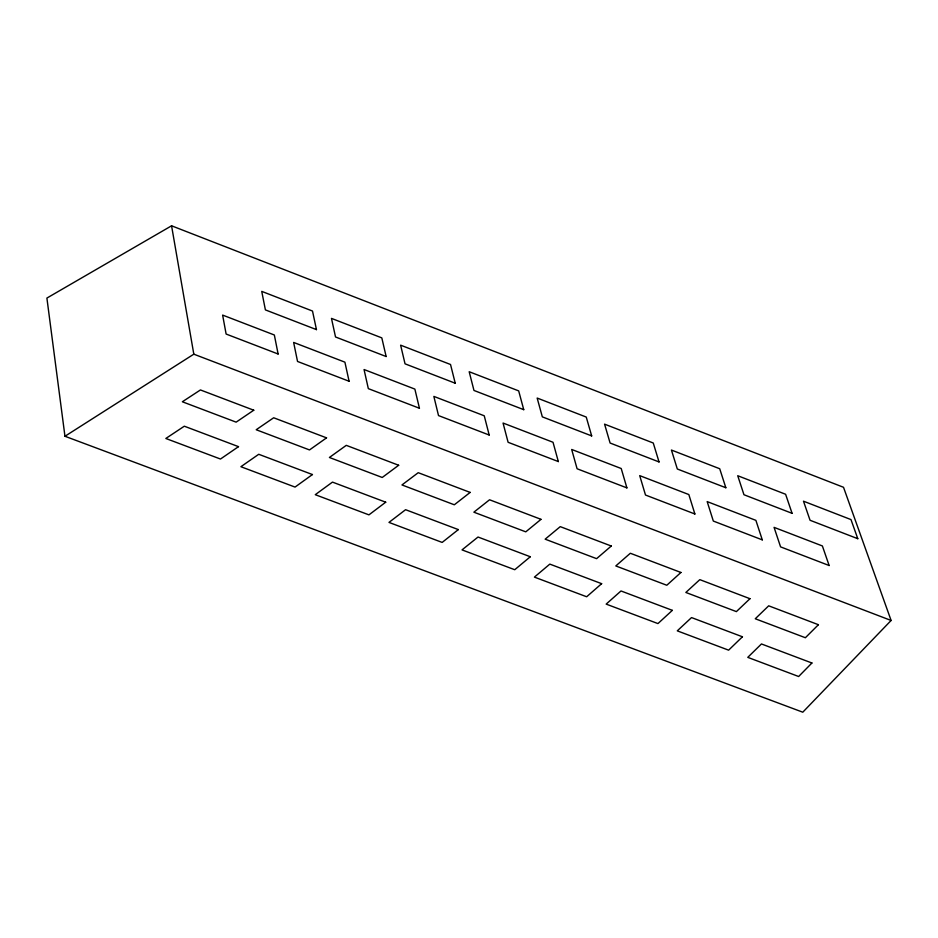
<?xml version="1.0" encoding="UTF-8"?>
<svg xmlns="http://www.w3.org/2000/svg" width="938" height="938" viewBox="0 0 938 938"><rect width="100%" height="100%" fill="white"/><g stroke="black" fill="none" stroke-linecap="round" stroke-linejoin="round"><path stroke-width="1.41" d="M891.1 620.464L802.787 712.2L64.957 436.264L46.9 298.073L171.572 225.8L843.52 487.291L891.1 620.464L193.814 354.177L64.957 436.264M672.358 610.345L657.948 623.582L606.171 604.107L620.991 590.963L672.136 610.263M541.027 519.335L525.772 531.846L473.866 512.183L489.554 499.778L540.851 519.265M171.572 225.8L193.814 354.177M811.921 663.002L798.648 676.509L747.774 657.362L761.457 643.96L811.921 663.002M818.417 624.708L805.379 637.734L755.266 618.763L768.691 605.819L818.417 624.708M742.439 636.785L728.615 650.163L677.283 630.852L691.529 617.579L742.439 636.785M749.966 598.702L736.389 611.611L685.842 592.464L699.818 579.649L749.966 598.702M680.929 572.473L666.801 585.253L615.797 565.942L630.336 553.256L680.929 572.473M601.645 583.671L586.66 596.767L534.414 577.116L549.82 564.113L601.645 583.671M611.283 546.022L596.591 558.661L545.154 539.174L560.256 526.64L611.283 546.022M530.31 556.75L514.739 569.718L462.024 549.891L478.028 537.028L530.31 556.75M458.33 529.595L442.161 542.422L388.977 522.407L405.579 509.697L458.33 529.595M470.161 492.415L454.32 504.785L401.956 484.946L418.231 472.693L470.161 492.415M385.717 502.193L368.939 514.868L315.262 494.689L332.486 482.109L385.717 502.193M398.662 465.26L382.235 477.477L329.402 457.474L346.274 445.351L398.662 465.26M312.436 474.546L295.048 487.08L240.89 466.714L258.736 454.285L312.436 474.546M326.541 437.858L309.505 449.935L256.203 429.745L273.673 417.773L326.541 437.858M238.51 446.652L220.477 459.034L165.827 438.48L184.317 426.204L238.51 446.652M253.764 410.211L236.13 422.147L182.347 401.769L200.439 389.95L253.764 410.211M278.117 354.001L226.117 334.045L222.623 315.086L274.342 334.995L278.117 354.001M349.088 381.25L297.534 361.458L293.641 342.429L344.903 362.162L349.088 381.25M419.438 408.253L368.329 388.637L364.05 369.525L414.866 389.094L419.438 408.253M489.19 435.021L438.515 415.581L433.848 396.399L484.243 415.792L489.19 435.021M558.333 461.566L508.103 442.29L503.049 423.038L553.021 442.267L558.333 461.566M626.901 487.889L577.093 468.766L571.676 449.454L621.214 468.519L626.901 487.889M694.882 513.989L645.496 495.03L639.716 475.636L688.832 494.549L694.882 513.989M762.289 539.866L713.326 521.059L707.182 501.607L755.887 520.356L762.289 539.866M829.133 565.52L780.58 546.877L774.073 527.367L822.38 545.951L829.133 565.52M316.458 329.613L265.395 309.892L261.737 291.378L312.506 311.041L316.458 329.613M386.139 356.522L335.523 336.976L331.466 318.381L381.813 337.879L386.139 356.522M455.235 383.22L405.04 363.827L400.62 345.161L450.533 364.495L455.235 383.22M523.744 409.671L473.971 390.454L469.176 371.718L518.679 390.888L523.744 409.671M591.679 435.912L542.328 416.859L537.157 398.04L586.25 417.058L591.679 435.912M659.039 461.942L610.099 443.029L604.576 424.152L653.258 443.006L659.039 461.942M725.836 487.737L677.318 469L671.432 450.052L719.716 468.742L725.836 487.737M792.082 513.332L743.963 494.736L737.737 475.73L785.61 494.267L792.082 513.332M857.789 538.705L810.057 520.273L803.491 501.197L850.977 519.582L857.789 538.705"/></g></svg>
